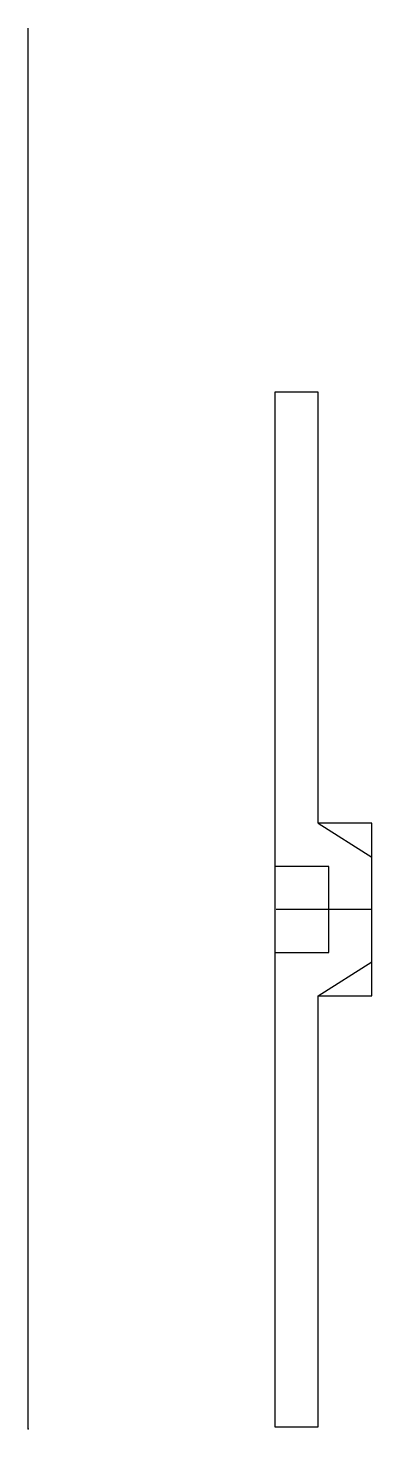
# Model space of a CAD drawing. Header units: millimetres. Extents: x 0 to 15.9, y 0 to 65.
import ezdxf

# ---------------------------------------------------------------- set-up
doc = ezdxf.new("R2010")
doc.units = ezdxf.units.MM
doc.layers.get('0').update_dxf_attribs({"linetype": 'CONTINUOUS'})

msp = doc.modelspace()

# ---------------------------------------------------------------- linework, layer by layer
for p, q in [((0, 0), (0, 65)), ((13.45, 28.102), (15.95, 26.535)), ((13.95, 26.102), (11.45, 26.102)), ((13.95, 22.102), (13.95, 26.102)), ((15.95, 24.102), (11.5, 24.102)), ((11.45, 22.102), (13.95, 22.102)), ((13.45, 20.102), (15.95, 21.669))]:
    msp.add_line(p, q)
msp.add_lwpolyline([(13.45, 0.102), (13.45, 20.102), (15.95, 20.102), (15.95, 28.102), (13.45, 28.102), (13.45, 48.102), (11.45, 48.102), (11.45, 26.102), (11.45, 22.102), (11.45, 0.102)], close=True)
msp.add_point((0, 0))

doc.saveas('drawing.dxf')
